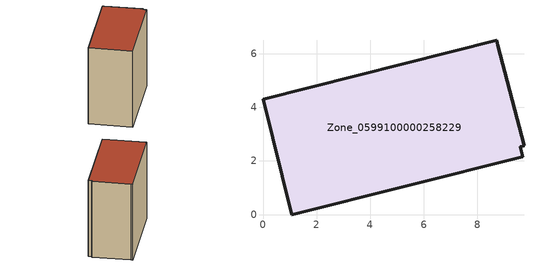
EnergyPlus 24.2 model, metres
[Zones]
Zone_0599100000258229
 floor ground (C_G): 8.73,6.5 8.77,6.32 9.74,2.57 9.61,2.53 9.69,2.16 1.08,0 0,4.31 z0
 wall outside (C_F): 8.77,6.32 8.73,6.5 0,4.31 1.08,0 9.69,2.16 9.61,2.53 9.74,2.57 8.77,6.32 z0:8.43
 roof outside (C_R): 9.74,2.57 8.77,6.32 8.73,6.5 0,4.31 1.08,0 9.69,2.16 9.61,2.53 z8.43
[BUILDING]
Pand.0599100000258229: North Axis=0; Terrain=City; Loads Convergence Tolerance Value=0.04; Temperature Convergence Tolerance Value=0.4; Solar Distribution=FullExterior; Maximum Number of Warmup Days=25; Minimum Number of Warmup Days=1
[Site:Location]
Rotterdam.The.Hague.AP_ZH_NLD Design_Conditions: Latitude=51.96; Longitude=4.45; Time Zone=1; Elevation=-4.5
[SITE:GROUNDTEMPERATURE:BUILDINGSURFACE]
18, 18, 18, 18, 18, 18, 18, 18, 18, 18, 18, 18
[MATERIAL] Thermal Absorptance=0.9; Solar Absorptance=0.7; Visible Absorptance=0.7
Name | Roughness | Thickness | Conductivity | Density | Specific Heat
G.TC.1992-2005 | MediumSmooth | 0.15 | 0.06 | 540 | 1210
F.TC.1992-2005 | Rough | 0.3 | 0.12 | 1920 | 840
R.TC.1992-2005 | MediumRough | 0.2 | 0.08 | 1500 | 1000
[CONSTRUCTION]
C_G: G.TC.1992-2005
C_F: F.TC.1992-2005
C_R: R.TC.1992-2005
[ZONE]
Zone_0599100000258229: Type=1; Multiplier=1; Ceiling Height=Autocalculate; Volume=Autocalculate; Floor Area=autocalculate; Part of Total Floor Area=Yes
[ZONEINFILTRATION:DESIGNFLOWRATE]
Infil_Zone_0599100000258229: Zone or ZoneList or Space or SpaceList=Zone_0599100000258229; Schedule=AlwaysOn; Design Flow Rate Calculation Method=Flow/Area; Flow Rate per Floor Area=0.0015; Constant Term Coefficient=1; Temperature Term Coefficient=0; Velocity Term Coefficient=0; Velocity Squared Term Coefficient=0
[HVACTEMPLATE:ZONE:IDEALLOADSAIRSYSTEM]
Zone_0599100000258229: Maximum Heating Supply Air Temperature=50; Minimum Cooling Supply Air Temperature=13; Maximum Heating Supply Air Humidity Ratio=0.0156; Minimum Cooling Supply Air Humidity Ratio=0.0077; Heating Limit=NoLimit; Cooling Limit=NoLimit; Dehumidification Control Type=ConstantSensibleHeatRatio; Cooling Sensible Heat Ratio=0.7; Dehumidification Setpoint=60; Humidification Control Type=None; Humidification Setpoint=30; Outdoor Air Method=None; Outdoor Air Flow Rate per Person=0.00944; Outdoor Air Flow Rate per Zone Floor Area=0; Outdoor Air Flow Rate per Zone=0; Demand Controlled Ventilation Type=None; Outdoor Air Economizer Type=NoEconomizer; Heat Recovery Type=None; Sensible Heat Recovery Effectiveness=0.7; Latent Heat Recovery Effectiveness=0.65
[ZONECONTROL:THERMOSTAT]
ThermostatControl_Zone_0599100000258229: Zone or ZoneList=Zone_0599100000258229; Control Type Schedule=DualSetpointControlType; Control 1=Thermostat_Zone_0599100000258229; Temperature Difference Between Cutout And Setpoint=0
[THERMOSTATSETPOINT:DUALSETPOINT]
Thermostat_Zone_0599100000258229: Heating Setpoint Temperature Schedule=HeatingSetpoint_Zone_0599100000258229; Cooling Setpoint Temperature Schedule=CoolingSetpoint_Zone_0599100000258229
[SCHEDULE:COMPACT]
HeatingSetpoint_Zone_0599100000258229: Through: 12/31, For: AllDays, Until: 24:00, 21
CoolingSetpoint_Zone_0599100000258229: Through: 12/31, For: AllDays, Until: 24:00, 24
DualSetpointControlType: Through: 12/31, For: AllDays, Until: 24:00, 4
AlwaysOn: Through: 12/31, For: AllDays, Until: 24:00, 1
